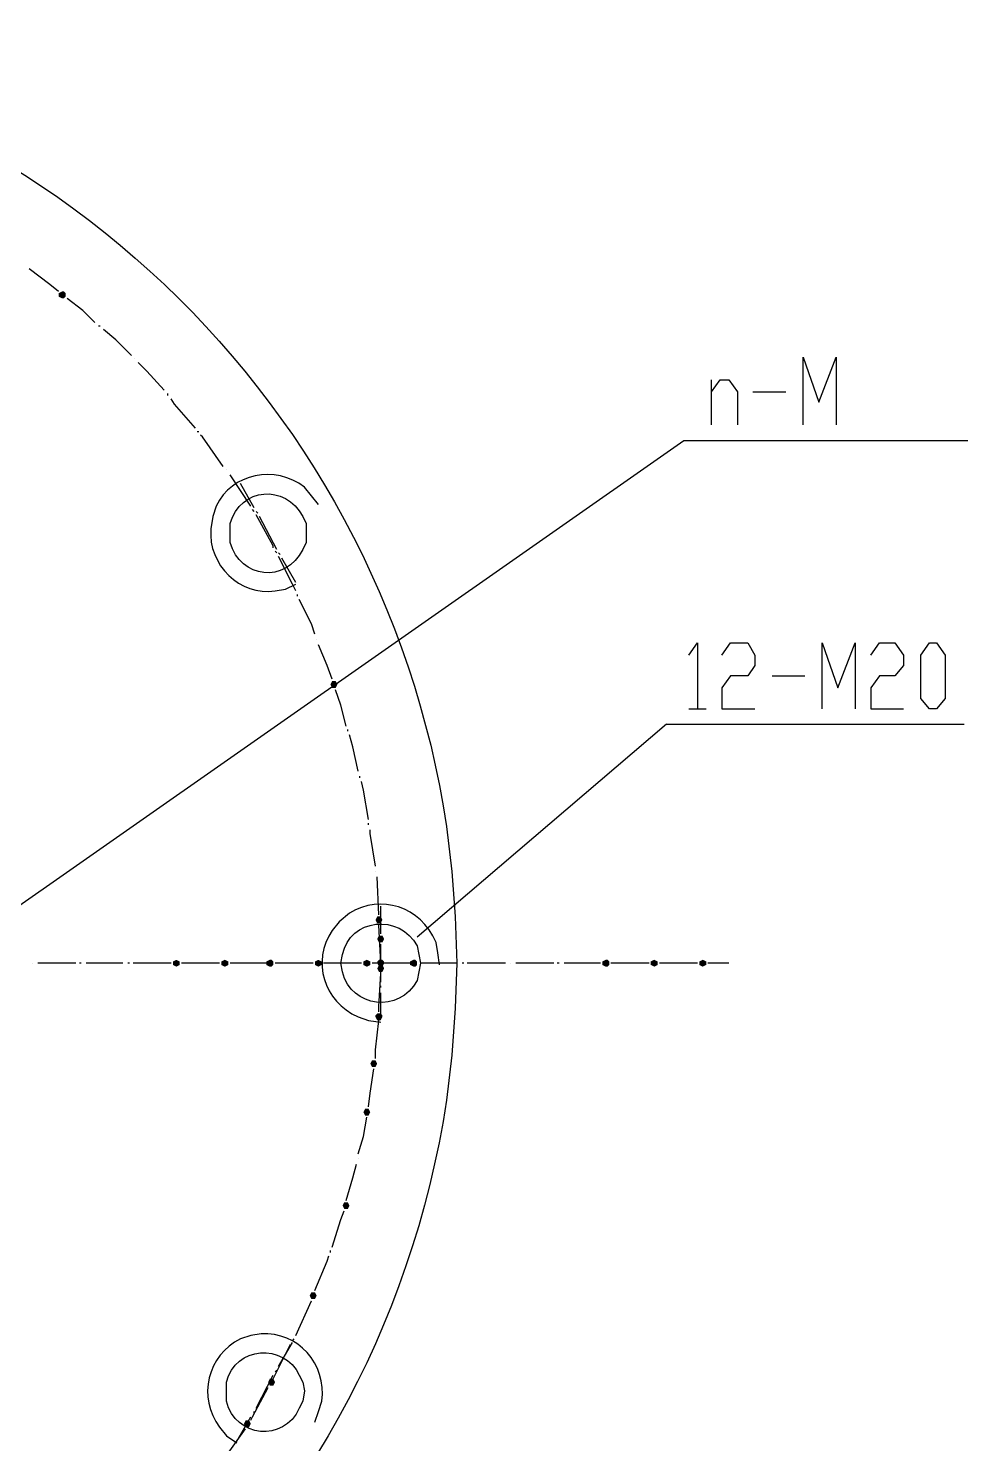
# Model space of a CAD drawing. Header units: millimetres. Extents: x -282 to 814, y -766 to 620.
# Drawn here: x 30.5 to 128.2, y -430.9 to -283.7 of the extents above; entities that cross this region are included whole.
import ezdxf

# ---------------------------------------------------------------- set-up
doc = ezdxf.new("R2010")
doc.units = ezdxf.units.MM
doc.layers.add('1', color=7, linetype='Continuous')

msp = doc.modelspace()

# ---------------------------------------------------------------- hatches: boundary and pattern name
h = msp.add_hatch(color=0)
h.dxf.hatch_style = 2
h.paths.add_polyline_path([(34.2, -311.078268), (34.38, -311.258268), (34.38, -311.618268), (34.2, -311.798268), (34.02, -311.798268), (33.66, -311.618268), (33.66, -311.258268), (34.02, -311.078268)])
h = msp.add_hatch(color=0)
h.dxf.hatch_style = 2
h.paths.add_polyline_path([(62.64, -351.938268), (62.46, -352.298268), (62.1, -352.298268), (61.92, -351.938268), (62.1, -351.578268), (62.46, -351.578268)])
h = msp.add_hatch(color=0)
h.dxf.hatch_style = 2
h.paths.add_polyline_path([(67.32, -376.418268), (67.14, -376.778268), (66.78, -376.778268), (66.6, -376.418268), (66.78, -376.058268), (67.14, -376.058268)])
h = msp.add_hatch(color=0)
h.dxf.hatch_style = 2
h.paths.add_polyline_path([(67.5, -378.398268), (67.32, -378.758268), (66.96, -378.758268), (66.78, -378.398268), (66.96, -378.038268), (67.32, -378.038268)])
h = msp.add_hatch(color=0)
h.dxf.hatch_style = 2
h.paths.add_polyline_path([(45.9, -380.558268), (46.26, -380.738268), (46.26, -381.098268), (45.9, -381.278268), (45.54, -381.098268), (45.54, -380.738268)])
h = msp.add_hatch(color=0)
h.dxf.hatch_style = 2
h.paths.add_polyline_path([(50.94, -380.558268), (51.3, -380.738268), (51.3, -381.098268), (50.94, -381.278268), (50.58, -381.098268), (50.58, -380.738268)])
h = msp.add_hatch(color=0)
h.dxf.hatch_style = 2
h.paths.add_polyline_path([(55.8, -380.558268), (55.98, -380.738268), (55.98, -381.098268), (55.8, -381.278268), (55.62, -381.278268), (55.26, -381.098268), (55.26, -380.738268), (55.62, -380.558268)])
h = msp.add_hatch(color=0)
h.dxf.hatch_style = 2
h.paths.add_polyline_path([(60.66, -380.558268), (61.02, -380.738268), (61.02, -381.098268), (60.66, -381.278268), (60.3, -381.098268), (60.3, -380.738268)])
h = msp.add_hatch(color=0)
h.dxf.hatch_style = 2
h.paths.add_polyline_path([(65.7, -380.558268), (66.06, -380.738268), (66.06, -381.098268), (65.7, -381.278268), (65.34, -381.098268), (65.34, -380.738268)])
h = msp.add_hatch(color=0)
h.dxf.hatch_style = 2
h.paths.add_polyline_path([(67.5, -380.918268), (67.32, -381.278268), (66.96, -381.278268), (66.78, -380.918268), (66.78, -380.738268), (66.96, -380.558268), (67.32, -380.558268), (67.5, -380.738268)])
h = msp.add_hatch(color=0)
h.dxf.hatch_style = 2
h.paths.add_polyline_path([(67.5, -381.458268), (67.32, -381.818268), (66.96, -381.818268), (66.78, -381.458268), (66.96, -381.098268), (67.32, -381.098268)])
h = msp.add_hatch(color=0)
h.dxf.hatch_style = 2
h.paths.add_polyline_path([(70.74, -380.558268), (70.92, -380.738268), (70.92, -381.098268), (70.74, -381.278268), (70.56, -381.278268), (70.2, -381.098268), (70.2, -380.738268), (70.56, -380.558268)])
h = msp.add_hatch(color=0)
h.dxf.hatch_style = 2
h.paths.add_polyline_path([(90.72, -380.558268), (90.9, -380.738268), (90.9, -381.098268), (90.72, -381.278268), (90.54, -381.278268), (90.18, -381.098268), (90.18, -380.738268), (90.54, -380.558268)])
h = msp.add_hatch(color=0)
h.dxf.hatch_style = 2
h.paths.add_polyline_path([(95.58, -380.558268), (95.94, -380.738268), (95.94, -381.098268), (95.58, -381.278268), (95.22, -381.098268), (95.22, -380.738268)])
h = msp.add_hatch(color=0)
h.dxf.hatch_style = 2
h.paths.add_polyline_path([(100.62, -380.558268), (100.98, -380.738268), (100.98, -381.098268), (100.62, -381.278268), (100.26, -381.098268), (100.26, -380.738268)])
h = msp.add_hatch(color=0)
h.dxf.hatch_style = 2
h.paths.add_polyline_path([(67.32, -386.498268), (67.14, -386.858268), (66.78, -386.858268), (66.6, -386.498268), (66.6, -386.318268), (66.78, -386.138268), (67.14, -386.138268), (67.32, -386.318268)])
h = msp.add_hatch(color=0)
h.dxf.hatch_style = 2
h.paths.add_polyline_path([(66.78, -391.358268), (66.6, -391.718268), (66.24, -391.718268), (66.06, -391.358268), (66.24, -390.998268), (66.6, -390.998268)])
h = msp.add_hatch(color=0)
h.dxf.hatch_style = 2
h.paths.add_polyline_path([(66.06, -396.398268), (65.88, -396.758268), (65.52, -396.758268), (65.34, -396.398268), (65.52, -396.038268), (65.88, -396.038268)])
h = msp.add_hatch(color=0)
h.dxf.hatch_style = 2
h.paths.add_polyline_path([(63.9, -406.118268), (63.72, -406.478268), (63.36, -406.478268), (63.18, -406.118268), (63.36, -405.758268), (63.72, -405.758268)])
h = msp.add_hatch(color=0)
h.dxf.hatch_style = 2
h.paths.add_polyline_path([(60.48, -415.478268), (60.3, -415.838268), (59.94, -415.838268), (59.76, -415.478268), (59.94, -415.118268), (60.3, -415.118268)])
h = msp.add_hatch(color=0)
h.dxf.hatch_style = 2
h.paths.add_polyline_path([(56.16, -424.478268), (55.98, -424.838268), (55.62, -424.838268), (55.44, -424.478268), (55.62, -424.118268), (55.98, -424.118268)])
h = msp.add_hatch(color=0)
h.dxf.hatch_style = 2
h.paths.add_polyline_path([(53.64, -428.798268), (53.46, -429.158268), (53.1, -429.158268), (52.92, -428.798268), (53.1, -428.438268), (53.46, -428.438268)])

# ---------------------------------------------------------------- linework, layer by layer
at = {"layer": '1', "color": 0, "lineweight": 25}
for points in [[(33.66, -311.078268), (32.76, -310.358268), (30.6, -308.738268)], [(37.44, -314.318268), (36.18, -313.058268), (34.56, -311.798268)], [(37.98, -314.678268), (37.8, -314.678268)], [(41.22, -317.738268), (39.6, -316.118268), (38.34, -315.038268)], [(41.58, -318.098268), (41.58, -318.098268)], [(44.64, -321.338268), (42.84, -319.358268), (41.94, -318.458268)], [(111.06, -324.938268), (111.06, -317.918268), (112.68, -322.598268), (114.48, -317.918268), (114.48, -324.938268)], [(101.52, -324.938268), (101.52, -320.258268)], [(101.52, -321.518268), (102.42, -320.258268), (103.32, -320.258268), (104.22, -321.518268), (104.22, -324.938268)], [(45, -321.878268), (45, -321.698268)], [(47.88, -325.298268), (45.72, -322.778268), (45.36, -322.238268)], [(105.84, -321.518268), (109.26, -321.518268)], [(24.3, -378.578268), (98.64, -326.558268)], [(48.24, -325.658268), (48.06, -325.658268)], [(50.76, -329.258268), (48.6, -326.198268), (48.42, -326.018268)], [(98.64, -326.558268), (128.16, -326.558268)], [(51.12, -329.618268), (51.12, -329.618268)], [(53.64, -333.398268), (51.48, -330.158268)], [(54, -333.578268), (52.56, -331.058268)], [(54, -333.938268), (53.82, -333.758268)], [(54.36, -334.118268), (54.18, -333.938268)], [(55.98, -337.718268), (55.98, -337.538268), (54.18, -334.298268)], [(56.34, -337.898268), (54.54, -334.478268)], [(56.34, -338.258268), (56.16, -338.078268)], [(56.7, -338.438268), (56.52, -338.258268)], [(58.32, -342.218268), (57.96, -341.498268), (56.52, -338.618268)], [(58.32, -341.318268), (56.88, -338.798268)], [(58.5, -342.758268), (58.5, -342.578268)], [(60.3, -346.718268), (59.94, -345.638268), (58.68, -343.118268)], [(60.48, -347.258268), (60.48, -347.258268)], [(62.1, -351.398268), (61.56, -349.958268), (60.66, -347.798268)], [(99.18, -348.878268), (100.08, -347.618268), (100.08, -354.458268)], [(102.6, -348.878268), (103.5, -347.618268), (105.3, -347.618268), (106.02, -348.878268), (106.02, -349.958268), (105.3, -351.038268), (103.5, -351.038268), (102.6, -352.298268), (102.6, -354.458268), (106.02, -354.458268)], [(113.04, -354.458268), (113.04, -347.618268), (114.66, -352.298268), (116.46, -347.618268), (116.46, -354.458268)], [(118.08, -348.878268), (118.98, -347.618268), (120.6, -347.618268), (121.5, -348.878268), (121.5, -349.958268), (120.6, -351.038268), (118.98, -351.038268), (118.08, -352.298268), (118.08, -354.458268), (121.5, -354.458268)], [(124.2, -354.458268), (123.3, -353.378268), (123.3, -348.878268), (124.2, -347.618268), (124.92, -347.618268), (125.82, -348.878268), (125.82, -353.378268), (124.92, -354.458268), (124.2, -354.458268)], [(107.82, -351.038268), (111.24, -351.038268)], [(63.54, -356.258268), (63, -354.098268), (62.46, -352.478268)], [(99.18, -354.458268), (100.98, -354.458268)], [(96.84, -356.078268), (70.92, -378.218268)], [(96.84, -356.078268), (127.8, -356.078268)], [(63.72, -356.798268), (63.72, -356.618268)], [(64.8, -360.938268), (64.26, -358.418268), (63.9, -357.158268)], [(64.98, -361.658268), (64.98, -361.478268)], [(65.88, -365.978268), (65.34, -362.918268), (65.16, -362.018268)], [(65.88, -366.518268), (65.88, -366.338268)], [(66.6, -370.838268), (66.06, -367.418268), (66.06, -367.058268)], [(66.6, -371.378268), (66.6, -371.378268)], [(66.96, -375.878268), (66.78, -371.918268)], [(67.14, -377.858268), (67.14, -374.978268)], [(67.14, -380.918268), (66.96, -376.958268)], [(67.14, -382.898268), (67.14, -378.938268)], [(30.96, -380.918268), (30.96, -380.918268)], [(35.46, -380.918268), (31.5, -380.918268)], [(36, -380.918268), (35.82, -380.918268)], [(40.32, -380.918268), (36.54, -380.918268)], [(41.04, -380.918268), (40.86, -380.918268)], [(45.36, -380.918268), (41.4, -380.918268)], [(50.4, -380.918268), (46.44, -380.918268)], [(55.26, -380.918268), (51.48, -380.918268)], [(60.12, -380.918268), (56.16, -380.918268)], [(65.16, -380.918268), (61.2, -380.918268)], [(70.2, -380.918268), (66.24, -380.918268)], [(75.06, -380.918268), (71.28, -380.918268)], [(75.78, -380.918268), (75.6, -380.918268)], [(80.1, -380.918268), (76.14, -380.918268)], [(80.64, -380.918268), (80.64, -380.918268)], [(85.14, -380.918268), (81.18, -380.918268)], [(85.68, -380.918268), (85.5, -380.918268)], [(90, -380.918268), (86.22, -380.918268)], [(95.04, -380.918268), (91.08, -380.918268)], [(100.08, -380.918268), (96.12, -380.918268)], [(103.32, -380.918268), (101.16, -380.918268)], [(66.96, -385.958268), (66.96, -385.418268), (67.14, -381.998268)], [(67.14, -383.438268), (67.14, -383.258268)], [(67.14, -386.678268), (67.14, -383.978268)], [(66.6, -390.818268), (66.6, -389.918268), (66.96, -386.858268)], [(65.88, -395.858268), (66.06, -394.418268), (66.42, -391.898268)], [(64.8, -400.718268), (65.34, -398.918268), (65.7, -396.938268)], [(64.8, -401.258268), (64.8, -401.258268)], [(63.54, -405.578268), (64.26, -403.238268), (64.62, -401.798268)], [(62.1, -410.438268), (63, -407.558268), (63.36, -406.658268)], [(60.3, -414.938268), (61.56, -411.878268), (61.74, -411.338268)], [(61.92, -410.978268), (61.92, -410.798268)], [(58.32, -419.618268), (59.94, -416.018268), (59.94, -416.018268)], [(55.98, -424.118268), (57.78, -420.518268)], [(56.52, -422.858268), (57.96, -420.338268)], [(57.96, -420.158268), (58.14, -419.978268)], [(54.18, -427.178268), (55.98, -423.758268)], [(56.16, -423.398268), (56.34, -423.218268)], [(53.64, -428.438268), (53.82, -428.078268), (55.44, -425.018268)], [(52.2, -430.598268), (53.64, -428.078268)], [(54, -427.718268), (54, -427.538268)], [(50.76, -432.578268), (51.3, -431.858268), (53.1, -429.338268)]]:
    msp.add_lwpolyline(points, dxfattribs=at)
for points, knots in [([(75.06, -380.918268), (75.06, -380.918268), (74.88, -376.058268), (74.88, -376.058268), (74.88, -376.058268), (74.52, -371.378268), (74.52, -371.378268), (74.52, -371.378268), (73.98, -366.698268), (73.98, -366.698268), (67.14, -320.978268), (28.98, -286.058268), (-17.1, -283.898268), (-17.1, -283.898268), (-21.96, -283.718268), (-21.96, -283.718268), (-21.96, -283.718268), (-26.64, -283.898268), (-26.64, -283.898268), (-74.7, -286.238268), (-113.94, -323.678268), (-118.62, -371.378268), (-118.62, -371.378268), (-118.98, -376.058268), (-118.98, -376.058268), (-118.98, -376.058268), (-118.98, -380.918268), (-118.98, -380.918268), (-118.98, -380.918268), (-118.98, -385.598268), (-118.98, -385.598268), (-118.98, -385.598268), (-118.62, -390.458268), (-118.62, -390.458268), (-114.12, -436.538268), (-77.58, -473.078268), (-31.5, -477.578268), (-31.5, -477.578268), (-26.64, -477.938268), (-26.64, -477.938268), (-26.64, -477.938268), (-21.96, -477.938268), (-21.96, -477.938268), (26.28, -477.938268), (66.78, -442.838268), (73.98, -395.138268), (73.98, -395.138268), (74.52, -390.458268), (74.52, -390.458268), (74.52, -390.458268), (74.88, -385.598268), (74.88, -385.598268), (74.88, -385.598268), (75.06, -380.918268), (75.06, -380.918268)], [0, 0, 0, 0, 1, 1, 1, 2, 2, 2, 3, 3, 3, 4, 4, 4, 5, 5, 5, 6, 6, 6, 7, 7, 7, 8, 8, 8, 9, 9, 9, 10, 10, 10, 11, 11, 11, 12, 12, 12, 13, 13, 13, 14, 14, 14, 15, 15, 15, 16, 16, 16, 17, 17, 17, 18, 18, 18, 18]), ([(60.66, -333.218268), (60.66, -333.218268), (59.94, -332.318268), (59.94, -332.318268), (59.94, -332.318268), (59.22, -331.418268), (59.22, -331.418268), (56.16, -329.078268), (51.66, -329.978268), (50.04, -333.398268), (50.04, -333.398268), (49.68, -334.478268), (49.68, -334.478268), (49.68, -334.478268), (49.5, -335.738268), (49.5, -335.738268), (49.14, -339.518268), (52.56, -342.758268), (56.16, -342.218268), (56.16, -342.218268), (57.24, -342.038268), (57.24, -342.038268), (57.24, -342.038268), (58.32, -341.498268), (58.32, -341.498268)], [0, 0, 0, 0, 1, 1, 1, 2, 2, 2, 3, 3, 3, 4, 4, 4, 5, 5, 5, 6, 6, 6, 7, 7, 7, 8, 8, 8, 8]), ([(59.4, -336.278268), (59.4, -336.278268), (59.4, -335.198268), (59.4, -335.198268), (59.4, -335.198268), (59.04, -334.478268), (59.04, -334.478268), (57.24, -331.058268), (52.56, -331.418268), (51.48, -335.198268), (51.48, -335.198268), (51.48, -336.278268), (51.48, -336.278268), (51.48, -336.278268), (51.48, -337.178268), (51.48, -337.178268), (52.56, -340.958268), (57.24, -341.498268), (59.04, -337.898268), (59.04, -337.898268), (59.4, -337.178268), (59.4, -337.178268), (59.4, -337.178268), (59.4, -336.278268), (59.4, -336.278268)], [0, 0, 0, 0, 1, 1, 1, 2, 2, 2, 3, 3, 3, 4, 4, 4, 5, 5, 5, 6, 6, 6, 7, 7, 7, 8, 8, 8, 8]), ([(73.26, -381.098268), (73.26, -381.098268), (73.08, -379.838268), (73.08, -379.838268), (73.08, -379.838268), (72.9, -378.758268), (72.9, -378.758268), (71.28, -374.978268), (67.14, -373.718268), (63.9, -375.698268), (63.9, -375.698268), (62.82, -376.598268), (62.82, -376.598268), (62.82, -376.598268), (62.1, -377.498268), (62.1, -377.498268), (59.94, -380.738268), (61.2, -384.878268), (64.8, -386.498268), (64.8, -386.498268), (65.88, -386.858268), (65.88, -386.858268), (65.88, -386.858268), (67.14, -387.038268), (67.14, -387.038268)], [0, 0, 0, 0, 1, 1, 1, 2, 2, 2, 3, 3, 3, 4, 4, 4, 5, 5, 5, 6, 6, 6, 7, 7, 7, 8, 8, 8, 8]), ([(71.28, -380.918268), (71.28, -380.918268), (71.1, -380.018268), (71.1, -380.018268), (71.1, -380.018268), (70.92, -379.118268), (70.92, -379.118268), (69.12, -375.698268), (63.9, -376.238268), (63.18, -380.018268), (63.18, -380.018268), (63, -380.918268), (63, -380.918268), (63, -380.918268), (63.18, -381.818268), (63.18, -381.818268), (64.08, -385.598268), (69.12, -386.138268), (70.92, -382.718268), (70.92, -382.718268), (71.1, -381.818268), (71.1, -381.818268), (71.1, -381.818268), (71.28, -380.918268), (71.28, -380.918268)], [0, 0, 0, 0, 1, 1, 1, 2, 2, 2, 3, 3, 3, 4, 4, 4, 5, 5, 5, 6, 6, 6, 7, 7, 7, 8, 8, 8, 8]), ([(60.3, -428.618268), (60.3, -428.618268), (60.66, -427.538268), (60.66, -427.538268), (60.66, -427.538268), (61.02, -426.458268), (61.02, -426.458268), (61.56, -422.498268), (58.5, -419.258268), (54.72, -419.438268), (54.72, -419.438268), (53.64, -419.618268), (53.64, -419.618268), (53.64, -419.618268), (52.56, -419.978268), (52.56, -419.978268), (49.14, -421.598268), (48.06, -426.098268), (50.4, -429.158268), (50.4, -429.158268), (51.12, -430.058268), (51.12, -430.058268), (51.12, -430.058268), (52.2, -430.778268), (52.2, -430.778268)], [0, 0, 0, 0, 1, 1, 1, 2, 2, 2, 3, 3, 3, 4, 4, 4, 5, 5, 5, 6, 6, 6, 7, 7, 7, 8, 8, 8, 8]), ([(59.22, -425.378268), (59.22, -425.378268), (59.04, -424.478268), (59.04, -424.478268), (59.04, -424.478268), (58.68, -423.758268), (58.68, -423.758268), (57.06, -420.338268), (52.02, -420.698268), (51.12, -424.478268), (51.12, -424.478268), (51.12, -425.378268), (51.12, -425.378268), (51.12, -425.378268), (51.12, -426.458268), (51.12, -426.458268), (52.02, -430.238268), (57.06, -430.778268), (58.68, -427.178268), (58.68, -427.178268), (59.04, -426.458268), (59.04, -426.458268), (59.04, -426.458268), (59.22, -425.378268), (59.22, -425.378268)], [0, 0, 0, 0, 1, 1, 1, 2, 2, 2, 3, 3, 3, 4, 4, 4, 5, 5, 5, 6, 6, 6, 7, 7, 7, 8, 8, 8, 8])]:
    msp.add_open_spline(points, degree=3, knots=knots, dxfattribs=at)

doc.saveas('drawing.dxf')
